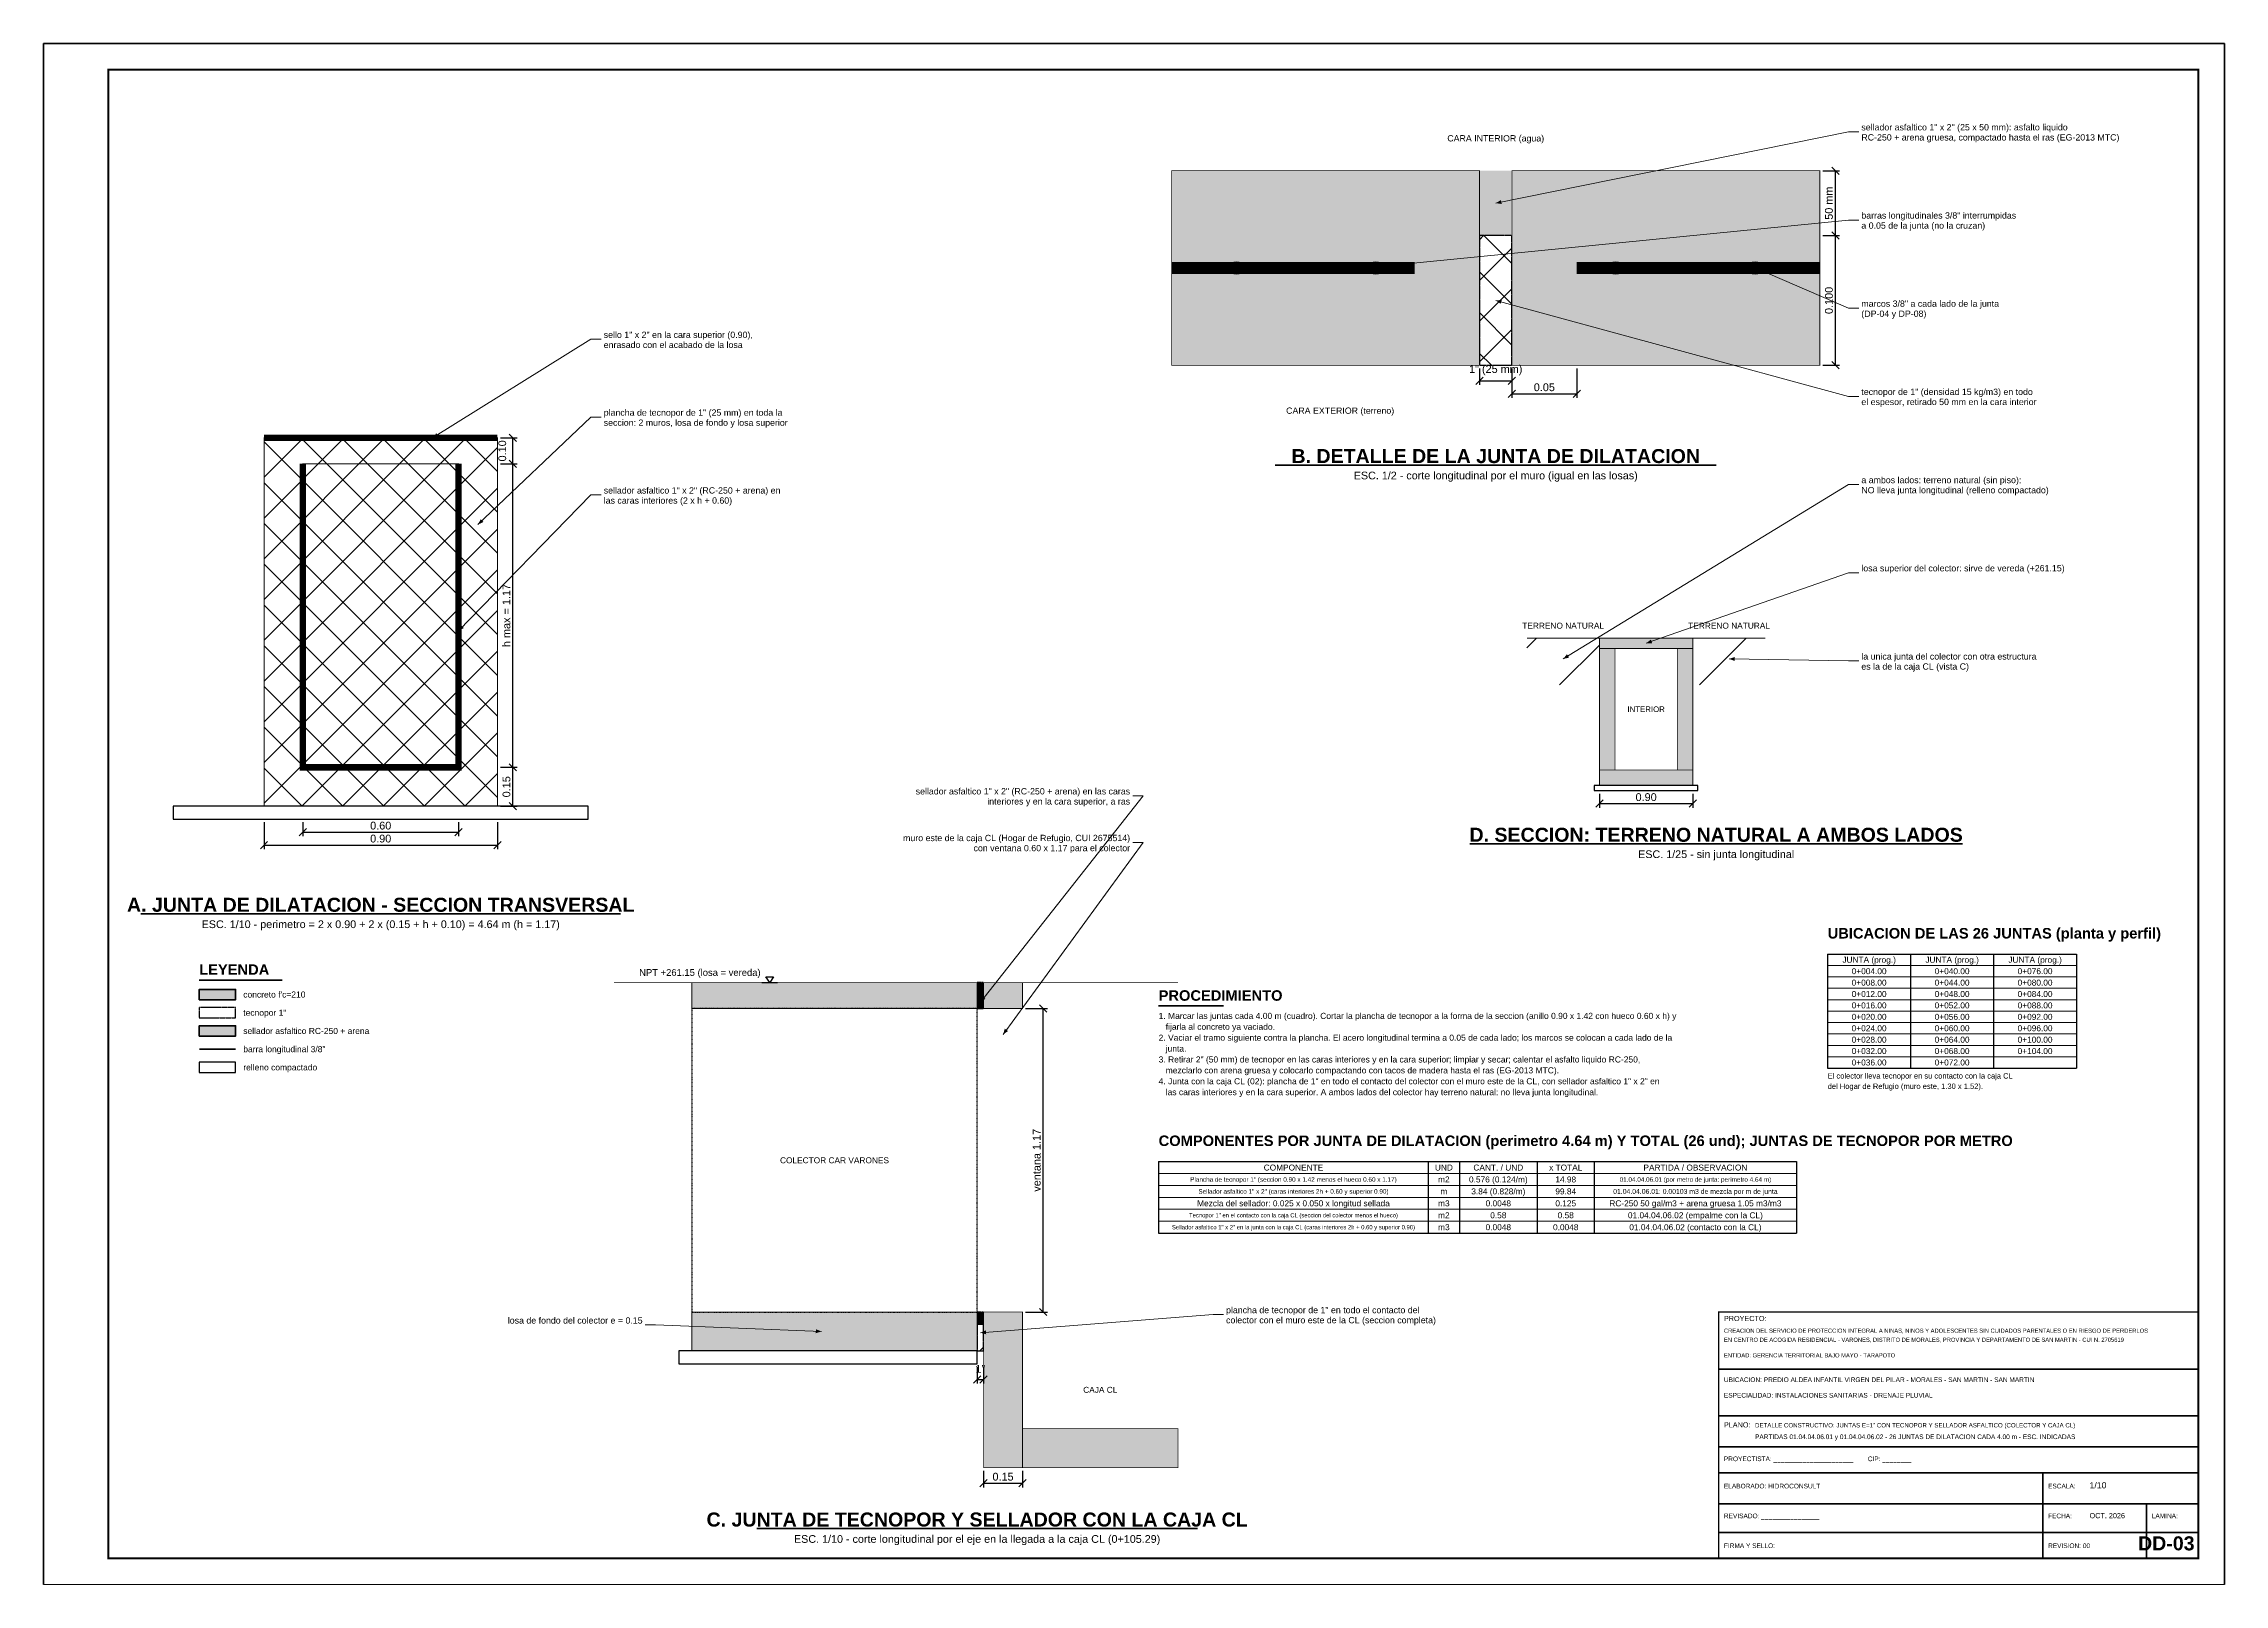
# Paper-space layout 'DD-03' of a CAD drawing. Header units: metres, sheet in millimetres. Extents: x 0 to 841, y 0 to 594.
# The model-space entities are those that its viewports show. They can reach past a viewport. Long polylines and large blocks are cut down to what shows.
import ezdxf
from ezdxf.enums import TextEntityAlignment as Align

# ---------------------------------------------------------------- set-up
doc = ezdxf.new("R2010")
doc.units = ezdxf.units.M
doc.header["$LTSCALE"] = 0.25
doc.linetypes.add('DASHED', pattern=[1.524, 1.27, -0.254])
doc.linetypes.add('HIDDEN', pattern=[0.375, 0.25, -0.125])
for name, color, linetype, lineweight in [('ACERO-LONG', 5, 'CONTINUOUS', 35), ('CONCRETO', 250, 'CONTINUOUS', 50), ('CONCRETO-OCULTO', 8, 'HIDDEN', 25), ('CORTES', 6, 'CONTINUOUS', 50), ('COTAS', 94, 'CONTINUOUS', 18), ('GRILLA', 9, 'CONTINUOUS', 13), ('LLAMADAS', 30, 'CONTINUOUS', 18), ('MARCO', 7, 'CONTINUOUS', 50), ('ROTULO', 7, 'CONTINUOUS', 35), ('TERRENO', 7, 'CONTINUOUS', 30), ('TITULOS', 160, 'CONTINUOUS', 35)]:
    doc.layers.add(name, color=color, linetype=linetype, lineweight=lineweight)
for name, color, linetype in [('ACERO-PUNTOS', 5, 'CONTINUOUS'), ('JUNTAS', 8, 'DASHED'), ('LEYENDA', 7, 'CONTINUOUS'), ('NIVELES', 7, 'CONTINUOUS'), ('RELLENO', 32, 'CONTINUOUS'), ('ROTULO-TEXTO', 7, 'CONTINUOUS'), ('SOLADO', 8, 'CONTINUOUS'), ('TERRENO-ACHURADO', 8, 'CONTINUOUS'), ('TEXTOS', 7, 'CONTINUOUS'), ('TEXTOS-NOTAS', 7, 'CONTINUOUS')]:
    doc.layers.add(name, color=color, linetype=linetype)
doc.layers.add('CONCRETO-ACHURADO', color=8, linetype='CONTINUOUS', true_color=0xe2e2e2)
doc.styles.get("Standard").update_dxf_attribs({"font": 'arial.ttf'})
doc.styles.add('TITULOS', font='arialbd.ttf')
doc.dimstyles.new('COT-10', dxfattribs={"dimscale": 0.01, "dimtxt": 3, "dimasz": 2.2, "dimexe": 1.6, "dimexo": 1.2, "dimgap": 1, "dimtad": 1, "dimzin": 0, "dimdsep": 46, "dimtxsty": 'Standard', "dimtsz": 1.4, "dimcen": 2.5, "dimclrd": 256, "dimclre": 256, "dimclrt": 7, "dimazin": 3, "dimtfac": 1, "dimtmove": 0, "dimatfit": 3})

# ---------------------------------------------------------------- blocks, each defined once
blk = doc.blocks.new('ACERO-38')
at = {"layer": 'ACERO-PUNTOS'}
h = blk.add_hatch(color=5, dxfattribs=at)
h.dxf.hatch_style = 1
h.paths.add_polyline_path([(-0.00475, 0, 1), (0.00475, 0, 1)])
at = {"layer": 'ACERO-PUNTOS', "color": 5}
blk.add_circle((0, 0), 0.00475, dxfattribs=at)
blk = doc.blocks.new('_OBLIQUE')
at = {"color": 0, "linetype": 'BYBLOCK'}
blk.add_line((-0.5, -0.5), (0.5, 0.5), dxfattribs=at)
blk = doc.blocks.new('*D242')
for p, q in [((349207.5375, 9281256.478), (349207.5375, 9281256.414)), ((349207.5375, 9281256.43), (349207.6625, 9281256.43)), ((349207.6625, 9281256.478), (349207.6625, 9281256.414))]:
    blk.add_line(p, q)
at = {"layer": 'Defpoints'}
for p in [(349207.5375, 9281256.49), (349207.6625, 9281256.49), (349207.5375, 9281256.43)]:
    blk.add_point(p, dxfattribs=at)
at = {"layer": 'COTAS', "xscale": 0.027999999999999997, "yscale": 0.027999999999999997}
for p in [(349207.5375, 9281256.43), (349207.6625, 9281256.43)]:
    blk.add_blockref('_OBLIQUE', p, dxfattribs=at)
at = {"layer": 'COTAS', "color": 7, "insert": (349207.6, 9281256.471), "char_height": 0.03, "attachment_point": 5}
blk.add_mtext('1" (25 mm)', dxfattribs=at)
blk = doc.blocks.new('*D243')
for p, q in [((349207.6625, 9281256.478), (349207.6625, 9281256.364)), ((349207.9125, 9281256.478), (349207.9125, 9281256.364)), ((349207.6625, 9281256.38), (349207.9125, 9281256.38))]:
    blk.add_line(p, q)
at = {"layer": 'Defpoints'}
for p in [(349207.6625, 9281256.49), (349207.9125, 9281256.49), (349207.6625, 9281256.38)]:
    blk.add_point(p, dxfattribs=at)
at = {"layer": 'COTAS', "xscale": 0.027999999999999997, "yscale": 0.027999999999999997}
for p in [(349207.6625, 9281256.38), (349207.9125, 9281256.38)]:
    blk.add_blockref('_OBLIQUE', p, dxfattribs=at)
at = {"layer": 'COTAS', "color": 7, "insert": (349207.7875, 9281256.405), "char_height": 0.03, "attachment_point": 5}
blk.add_mtext('0.05', dxfattribs=at)
blk = doc.blocks.new('SIMB-NIVEL')
at = {"layer": 'NIVELES'}
blk.add_line((-3, 0), (3, 0), dxfattribs=at)
blk.add_lwpolyline([(0, 0), (-1.5, 2.2), (1.5, 2.2)], close=True, dxfattribs=at)

msp = doc.modelspace()

# ---------------------------------------------------------------- hatches: boundary and pattern name
at = {"layer": 'CONCRETO-ACHURADO', "true_color": 0xe2e2e2}
h = msp.add_hatch(color=7, dxfattribs=at)
h.dxf.hatch_style = 1
h.paths.add_polyline_path([(349206.35, 9281256.49), (349207.5375, 9281256.49), (349207.5375, 9281257.24), (349206.35, 9281257.24)])
h = msp.add_hatch(color=7, dxfattribs=at)
h.dxf.hatch_style = 1
h.paths.add_polyline_path([(349207.6625, 9281256.49), (349208.85, 9281256.49), (349208.85, 9281257.24), (349207.6625, 9281257.24)])
h = msp.add_hatch(color=7, dxfattribs=at)
h.dxf.hatch_style = 1
h.paths.add_polyline_path([(349208, 9281255.398), (349208.36, 9281255.398), (349208.36, 9281255.438), (349208, 9281255.438)])
h = msp.add_hatch(color=7, dxfattribs=at)
h.dxf.hatch_style = 1
h.paths.add_polyline_path([(349208, 9281254.93), (349208.06, 9281254.93), (349208.06, 9281255.398), (349208, 9281255.398)])
h = msp.add_hatch(color=7, dxfattribs=at)
h.dxf.hatch_style = 1
h.paths.add_polyline_path([(349208.3, 9281254.93), (349208.36, 9281254.93), (349208.36, 9281255.398), (349208.3, 9281255.398)])
h = msp.add_hatch(color=7, dxfattribs=at)
h.dxf.hatch_style = 1
h.paths.add_polyline_path([(349208, 9281254.87), (349208.36, 9281254.87), (349208.36, 9281254.93), (349208, 9281254.93)])
h = msp.add_hatch(color=7, dxfattribs=at)
h.dxf.hatch_style = 1
h.paths.add_polyline_path([(349202.6, 9281254.044), (349202.74, 9281254.044), (349202.74, 9281254.084), (349202.6, 9281254.084)])
h = msp.add_hatch(color=7, dxfattribs=at)
h.dxf.hatch_style = 1
h.paths.add_polyline_path([(349204.5, 9281254.01), (349205.6, 9281254.01), (349205.6, 9281254.11), (349204.5, 9281254.11)])
h = msp.add_hatch(color=7, dxfattribs=at)
h.dxf.hatch_style = 1
h.paths.add_polyline_path([(349205.625, 9281254.01), (349205.775, 9281254.01), (349205.775, 9281254.11), (349205.625, 9281254.11)])
h = msp.add_hatch(color=7, dxfattribs=at)
h.dxf.hatch_style = 1
h.paths.add_polyline_path([(349204.5, 9281252.69), (349205.6, 9281252.69), (349205.6, 9281252.84), (349204.5, 9281252.84)])
h = msp.add_hatch(color=7, dxfattribs=at)
h.dxf.hatch_style = 1
h.paths.add_polyline_path([(349205.625, 9281252.24), (349205.775, 9281252.24), (349205.775, 9281252.84), (349205.625, 9281252.84)])
h = msp.add_hatch(color=7, dxfattribs=at)
h.dxf.hatch_style = 1
h.paths.add_polyline_path([(349205.775, 9281252.24), (349206.375, 9281252.24), (349206.375, 9281252.39), (349205.775, 9281252.39)])
at = {"layer": 'CORTES'}
h = msp.add_hatch(color=7, dxfattribs=at)
h.dxf.hatch_style = 1
h.paths.add_polyline_path([(349207.5375, 9281256.99), (349207.6625, 9281256.99), (349207.6625, 9281257.24), (349207.5375, 9281257.24)])
h = msp.add_hatch(color=7, dxfattribs=at)
h.dxf.hatch_style = 1
h.paths.add_polyline_path([(349205.6, 9281254.06), (349205.625, 9281254.06), (349205.625, 9281254.11), (349205.6, 9281254.11)])
h = msp.add_hatch(color=7, dxfattribs=at)
h.dxf.hatch_style = 1
h.paths.add_polyline_path([(349205.6, 9281254.01), (349205.625, 9281254.01), (349205.625, 9281254.06), (349205.6, 9281254.06)])
h = msp.add_hatch(color=7, dxfattribs=at)
h.dxf.hatch_style = 1
h.paths.add_polyline_path([(349202.6, 9281253.9036), (349202.74, 9281253.9036), (349202.74, 9281253.9436), (349202.6, 9281253.9436)])
h = msp.add_hatch(color=7, dxfattribs=at)
h.dxf.hatch_style = 1
h.paths.add_polyline_path([(349205.6, 9281252.79), (349205.625, 9281252.79), (349205.625, 9281252.84), (349205.6, 9281252.84)])
at = {"layer": 'JUNTAS'}
h = msp.add_hatch(dxfattribs=at)
h.set_pattern_fill('ANSI37', scale=0.035)
h.paths.add_polyline_path([(349207.5375, 9281256.49), (349207.6625, 9281256.49), (349207.6625, 9281256.99), (349207.5375, 9281256.99)])
h = msp.add_hatch(dxfattribs=at)
h.set_pattern_fill('ANSI37', scale=0.035)
h.paths.add_polyline_path([(349202.85, 9281254.79), (349203.75, 9281254.79), (349203.75, 9281256.21), (349202.85, 9281256.21)])
h.paths.add_polyline_path([(349203, 9281254.94), (349203.6, 9281254.94), (349203.6, 9281256.11), (349203, 9281256.11)], flags=0)
h = msp.add_hatch(dxfattribs=at)
h.set_pattern_fill('ANSI37', scale=0.035)
h.paths.add_polyline_path([(349205.6, 9281254.01), (349205.625, 9281254.01), (349205.625, 9281254.11), (349205.6, 9281254.11)])
h = msp.add_hatch(dxfattribs=at)
h.set_pattern_fill('ANSI37', scale=0.035)
h.paths.add_polyline_path([(349205.6, 9281252.69), (349205.625, 9281252.69), (349205.625, 9281252.84), (349205.6, 9281252.84)])
at = {"layer": 'TERRENO-ACHURADO'}
h = msp.add_hatch(dxfattribs=at)
h.set_pattern_fill('ANSI31', scale=0.06)
h.paths.add_polyline_path([(349207.72, 9281255.258), (349208, 9281255.258), (349208, 9281255.438), (349207.72, 9281255.438)])
h = msp.add_hatch(dxfattribs=at)
h.set_pattern_fill('ANSI31', scale=0.06)
h.paths.add_polyline_path([(349208.36, 9281255.258), (349208.64, 9281255.258), (349208.64, 9281255.438), (349208.36, 9281255.438)])

# ---------------------------------------------------------------- linework, layer by layer
at = {"layer": 'ACERO-LONG'}
for points, const_width in [([(349206.35, 9281256.865), (349207.2875, 9281256.865)], 0.0475), ([(349207.9125, 9281256.865), (349208.85, 9281256.865)], 0.0475), ([(349202.6, 9281253.8534), (349202.74, 9281253.8534)], 0.007)]:
    msp.add_lwpolyline(points, dxfattribs=dict(at, const_width=const_width))
at = {"layer": 'CONCRETO'}
for points, const_width in [([(349206.35, 9281256.49), (349207.5375, 9281256.49), (349207.5375, 9281257.24), (349206.35, 9281257.24)], 0.003), ([(349207.6625, 9281256.49), (349208.85, 9281256.49), (349208.85, 9281257.24), (349207.6625, 9281257.24)], 0.003), ([(349202.85, 9281254.79), (349203.75, 9281254.79), (349203.75, 9281256.21), (349202.85, 9281256.21)], 0.004), ([(349203, 9281254.94), (349203.6, 9281254.94), (349203.6, 9281256.11), (349203, 9281256.11)], 0.004), ([(349208, 9281255.398), (349208.36, 9281255.398), (349208.36, 9281255.438), (349208, 9281255.438)], 0.003), ([(349208, 9281254.93), (349208.06, 9281254.93), (349208.06, 9281255.398), (349208, 9281255.398)], 0.003), ([(349208.3, 9281254.93), (349208.36, 9281254.93), (349208.36, 9281255.398), (349208.3, 9281255.398)], 0.003), ([(349208, 9281254.87), (349208.36, 9281254.87), (349208.36, 9281254.93), (349208, 9281254.93)], 0.003), ([(349204.5, 9281254.01), (349205.6, 9281254.01), (349205.6, 9281254.11), (349204.5, 9281254.11)], 0.003), ([(349205.625, 9281254.01), (349205.775, 9281254.01), (349205.775, 9281254.11), (349205.625, 9281254.11)], 0.003), ([(349204.5, 9281252.69), (349205.6, 9281252.69), (349205.6, 9281252.84), (349204.5, 9281252.84)], 0.003), ([(349205.625, 9281252.24), (349205.775, 9281252.24), (349205.775, 9281252.84), (349205.625, 9281252.84)], 0.003), ([(349205.775, 9281252.24), (349206.375, 9281252.24), (349206.375, 9281252.39), (349205.775, 9281252.39)], 0.003)]:
    msp.add_lwpolyline(points, close=True, dxfattribs=dict(at, const_width=const_width))
msp.add_lwpolyline([(349202.6, 9281254.044), (349202.74, 9281254.044), (349202.74, 9281254.084), (349202.6, 9281254.084)], close=True, dxfattribs=at)
at = {"layer": 'CONCRETO-OCULTO'}
msp.add_lwpolyline([(349204.5, 9281252.84), (349205.6, 9281252.84), (349205.6, 9281254.01), (349204.5, 9281254.01)], close=True, dxfattribs=at)
at = {"layer": 'CORTES', "const_width": 0.025}
for points in [[(349202.85, 9281256.21), (349203.75, 9281256.21)], [(349203, 9281256.11), (349203, 9281254.94), (349203.6, 9281254.94), (349203.6, 9281256.11)]]:
    msp.add_lwpolyline(points, dxfattribs=at)
at = {"layer": 'CORTES'}
msp.add_lwpolyline([(349202.6, 9281253.9036), (349202.74, 9281253.9036), (349202.74, 9281253.9436), (349202.6, 9281253.9436)], close=True, dxfattribs=at)
at = {"layer": 'GRILLA'}
for p, q in [((349208.88, 9281254.176), (349209.84, 9281254.176)), ((349208.88, 9281254.132), (349209.84, 9281254.132)), ((349208.88, 9281254.088), (349209.84, 9281254.088)), ((349208.88, 9281254.044), (349209.84, 9281254.044)), ((349208.88, 9281254), (349209.84, 9281254)), ((349208.88, 9281253.956), (349209.84, 9281253.956)), ((349208.88, 9281253.912), (349209.84, 9281253.912)), ((349208.88, 9281253.868), (349209.84, 9281253.868)), ((349208.88, 9281253.824), (349209.84, 9281253.824)), ((349206.3, 9281253.374), (349208.76, 9281253.374)), ((349206.3, 9281253.328), (349208.76, 9281253.328)), ((349206.3, 9281253.282), (349208.76, 9281253.282)), ((349206.3, 9281253.236), (349208.76, 9281253.236)), ((349206.3, 9281253.19), (349208.76, 9281253.19))]:
    msp.add_line(p, q, dxfattribs=at)
at = {"layer": 'JUNTAS'}
for points in [[(349207.5375, 9281256.49), (349207.6625, 9281256.49), (349207.6625, 9281256.99), (349207.5375, 9281256.99)], [(349205.6, 9281254.01), (349205.625, 9281254.01), (349205.625, 9281254.11), (349205.6, 9281254.11)], [(349202.6, 9281253.9738), (349202.74, 9281253.9738), (349202.74, 9281254.0138), (349202.6, 9281254.0138)], [(349205.6, 9281252.69), (349205.625, 9281252.69), (349205.625, 9281252.84), (349205.6, 9281252.84)]]:
    msp.add_lwpolyline(points, close=True, dxfattribs=at)
at = {"layer": 'LLAMADAS'}
for p, q in [((349208.96, 9281257.39), (349207.6, 9281257.115)), ((349209, 9281257.39), (349208.96, 9281257.39)), ((349208.96, 9281257.05), (349207.1, 9281256.865)), ((349209, 9281257.05), (349208.96, 9281257.05)), ((349208.96, 9281256.71), (349208.6, 9281256.865)), ((349208.96, 9281256.37), (349207.6, 9281256.74)), ((349209, 9281256.71), (349208.96, 9281256.71)), ((349204.11, 9281256.59), (349203.5, 9281256.21)), ((349204.15, 9281256.59), (349204.11, 9281256.59)), ((349209, 9281256.37), (349208.96, 9281256.37)), ((349204.11, 9281256.29), (349203.675, 9281255.876)), ((349204.15, 9281256.29), (349204.11, 9281256.29)), ((349204.11, 9281255.99), (349203.6, 9281255.4665)), ((349204.15, 9281255.99), (349204.11, 9281255.99)), ((349208.96, 9281256.03), (349207.86, 9281255.358)), ((349209, 9281256.03), (349208.96, 9281256.03)), ((349208.96, 9281255.69), (349208.18, 9281255.418)), ((349209, 9281255.69), (349208.96, 9281255.69)), ((349208.96, 9281255.35), (349208.5, 9281255.358)), ((349209, 9281255.35), (349208.96, 9281255.35)), ((349206.24, 9281254.83), (349205.6125, 9281254.035)), ((349206.2, 9281254.83), (349206.24, 9281254.83)), ((349206.24, 9281254.65), (349205.7, 9281253.91)), ((349206.2, 9281254.65), (349206.24, 9281254.65)), ((349204.32, 9281252.79), (349204.36, 9281252.79)), ((349204.36, 9281252.79), (349205, 9281252.765)), ((349206.51, 9281252.83), (349205.6125, 9281252.76)), ((349206.55, 9281252.83), (349206.51, 9281252.83))]:
    msp.add_line(p, q, dxfattribs=at)
for points in [[(349207.6, 9281257.115), (349207.6231, 9281257.1118), (349207.62, 9281257.1269)], [(349207.1, 9281256.865), (349207.1227, 9281256.8595), (349207.1211, 9281256.8748)], [(349208.6, 9281256.865), (349208.6172, 9281256.8492), (349208.6233, 9281256.8634)], [(349207.6, 9281256.74), (349207.6192, 9281256.7268), (349207.6232, 9281256.7417)], [(349203.5, 9281256.21), (349203.5227, 9281256.2151), (349203.5146, 9281256.2282)], [(349203.675, 9281255.876), (349203.6962, 9281255.8856), (349203.6856, 9281255.8967)], [(349203.6, 9281255.4665), (349203.6209, 9281255.4769), (349203.6098, 9281255.4876)], [(349208.18, 9281255.418), (349208.2033, 9281255.418), (349208.1982, 9281255.4325)], [(349207.86, 9281255.358), (349207.8828, 9281255.3629), (349207.8748, 9281255.376)], [(349208.5, 9281255.358), (349208.5219, 9281255.3499), (349208.5221, 9281255.3653)], [(349205.6125, 9281254.035), (349205.6322, 9281254.0475), (349205.6201, 9281254.057)], [(349205.7, 9281253.91), (349205.7192, 9281253.9232), (349205.7067, 9281253.9323)], [(349205, 9281252.765), (349204.9783, 9281252.7736), (349204.9777, 9281252.7582)], [(349205.6125, 9281252.76), (349205.635, 9281252.754), (349205.6338, 9281252.7694)]]:
    msp.add_solid(points, dxfattribs=at)
at = {"layer": 'MARCO'}
msp.add_lwpolyline([(349202, 9281251.79), (349210.41, 9281251.79), (349210.41, 9281257.73), (349202, 9281257.73)], close=True, dxfattribs=at)
at = {"layer": 'MARCO', "const_width": 0.008}
msp.add_lwpolyline([(349202.25, 9281251.89), (349210.31, 9281251.89), (349210.31, 9281257.63), (349202.25, 9281257.63)], close=True, dxfattribs=at)
at = {"layer": 'RELLENO'}
msp.add_lwpolyline([(349202.6, 9281253.7632), (349202.74, 9281253.7632), (349202.74, 9281253.8032), (349202.6, 9281253.8032)], close=True, dxfattribs=at)
at = {"layer": 'ROTULO'}
for p, q in [((349208.46, 9281252.62), (349210.31, 9281252.62)), ((349208.46, 9281252.44), (349210.31, 9281252.44)), ((349208.46, 9281252.32), (349210.31, 9281252.32)), ((349208.46, 9281252.22), (349210.31, 9281252.22)), ((349209.71, 9281252.22), (349209.71, 9281251.89)), ((349208.46, 9281252.1), (349210.31, 9281252.1)), ((349210.11, 9281252.1), (349210.11, 9281251.89)), ((349208.46, 9281251.99), (349210.31, 9281251.99))]:
    msp.add_line(p, q, dxfattribs=at)
at = {"layer": 'ROTULO', "const_width": 0.005}
msp.add_lwpolyline([(349208.46, 9281251.89), (349210.31, 9281251.89), (349210.31, 9281252.84), (349208.46, 9281252.84)], close=True, dxfattribs=at)
at = {"layer": 'SOLADO'}
for points in [[(349207.98, 9281254.85), (349208.38, 9281254.85), (349208.38, 9281254.87), (349207.98, 9281254.87)], [(349202.5, 9281254.74), (349204.1, 9281254.74), (349204.1, 9281254.79), (349202.5, 9281254.79)], [(349204.45, 9281252.64), (349205.6, 9281252.64), (349205.6, 9281252.69), (349204.45, 9281252.69)]]:
    msp.add_lwpolyline(points, close=True, dxfattribs=at)
at = {"layer": 'TERRENO'}
for points, const_width in [([(349207.72, 9281255.438), (349208, 9281255.438)], 0.003), ([(349208.36, 9281255.438), (349208.64, 9281255.438)], 0.003), ([(349204.2, 9281254.11), (349205.6, 9281254.11)], 0.002), ([(349205.775, 9281254.11), (349206.375, 9281254.11)], 0.002)]:
    msp.add_lwpolyline(points, dxfattribs=dict(at, const_width=const_width))
at = {"layer": 'TEXTOS'}
for p, q in [((349208.88, 9281254.22), (349209.84, 9281254.22)), ((349208.88, 9281254.22), (349208.88, 9281253.78)), ((349209.2, 9281254.22), (349209.2, 9281253.78)), ((349209.52, 9281254.22), (349209.52, 9281253.78)), ((349209.84, 9281254.22), (349209.84, 9281253.78)), ((349208.88, 9281253.78), (349209.84, 9281253.78)), ((349206.3, 9281253.42), (349208.76, 9281253.42)), ((349206.3, 9281253.42), (349206.3, 9281253.144)), ((349207.34, 9281253.42), (349207.34, 9281253.144)), ((349207.46, 9281253.42), (349207.46, 9281253.144)), ((349207.76, 9281253.42), (349207.76, 9281253.144)), ((349207.98, 9281253.42), (349207.98, 9281253.144)), ((349208.76, 9281253.42), (349208.76, 9281253.144)), ((349206.3, 9281253.144), (349208.76, 9281253.144))]:
    msp.add_line(p, q, dxfattribs=at)
at = {"layer": 'TITULOS'}
for p, q in [((349206.75, 9281256.105), (349208.45, 9281256.105)), ((349207.5, 9281254.645), (349209.4, 9281254.645)), ((349202.375, 9281254.375), (349204.225, 9281254.375)), ((349202.6, 9281254.12), (349202.92, 9281254.12)), ((349206.3, 9281254.02), (349206.55, 9281254.02)), ((349204.75, 9281252.005), (349206.45, 9281252.005))]:
    msp.add_line(p, q, dxfattribs=at)

# ---------------------------------------------------------------- block references
at = {"xscale": 5, "yscale": 5}
for p in [(349206.6, 9281256.865), (349207.1375, 9281256.865), (349208.0625, 9281256.865), (349208.6, 9281256.865)]:
    msp.add_blockref('ACERO-38', p, dxfattribs=at)
at = {"layer": 'NIVELES', "xscale": 0.01, "yscale": 0.01}
msp.add_blockref('SIMB-NIVEL', (349204.8, 9281254.11), dxfattribs=at)

# ---------------------------------------------------------------- texts
at = {"layer": 'LEYENDA'}
for s, p in [("concreto f'c=210", (349202.77, 9281254.064)), ('tecnopor 1"', (349202.77, 9281253.9938)), ('sellador asfaltico RC-250 + arena', (349202.77, 9281253.9236)), ('barra longitudinal 3/8"', (349202.77, 9281253.8534)), ('relleno compactado', (349202.77, 9281253.7832))]:
    msp.add_text(s, height=0.0234, dxfattribs=at).set_placement(p, align=Align.MIDDLE_LEFT)
at = {"layer": 'NIVELES'}
msp.add_text('NPT +261.15 (losa = vereda)', height=0.026, dxfattribs=at).set_placement((349204.765, 9281254.136), align=Align.RIGHT)
at = {"layer": 'ROTULO-TEXTO'}
for s, height, p in [('PROYECTO:', 0.02, (349208.48, 9281252.805)), ('CREACION DEL SERVICIO DE PROTECCION INTEGRAL A NINAS, NINOS Y ADOLESCENTES SIN CUIDADOS PARENTALES O EN RIESGO DE PERDERLOS', 0.016, (349208.48, 9281252.76)), ('EN CENTRO DE ACOGIDA RESIDENCIAL - VARONES, DISTRITO DE MORALES, PROVINCIA Y DEPARTAMENTO DE SAN MARTIN - CUI N. 2705619', 0.016, (349208.48, 9281252.725)), ('ENTIDAD: GERENCIA TERRITORIAL BAJO MAYO - TARAPOTO', 0.016, (349208.48, 9281252.665)), ('UBICACION: PREDIO ALDEA INFANTIL VIRGEN DEL PILAR - MORALES - SAN MARTIN - SAN MARTIN', 0.018, (349208.48, 9281252.57)), ('ESPECIALIDAD: INSTALACIONES SANITARIAS - DRENAJE PLUVIAL', 0.018, (349208.48, 9281252.51)), ('PLANO:', 0.02, (349208.48, 9281252.395)), ('DETALLE CONSTRUCTIVO: JUNTAS E=1" CON TECNOPOR Y SELLADOR ASFALTICO (COLECTOR Y CAJA CL)', 0.016909, (349208.6, 9281252.395)), ('PARTIDAS 01.04.04.06.01 y 01.04.04.06.02 - 26 JUNTAS DE DILATACION CADA 4.00 m - ESC. INDICADAS', 0.018, (349208.6, 9281252.35)), ('PROYECTISTA: ______________________        CIP: ________', 0.018, (349208.48, 9281252.265)), ('ELABORADO: HIDROCONSULT', 0.018, (349208.48, 9281252.16)), ('ESCALA:', 0.018, (349209.73, 9281252.16)), ('1/10', 0.024, (349209.89, 9281252.16)), ('REVISADO: ________________', 0.018, (349208.48, 9281252.045)), ('FECHA:', 0.018, (349209.73, 9281252.045)), ('OCT. 2026', 0.02, (349209.89, 9281252.045)), ('LAMINA:', 0.018, (349210.13, 9281252.045)), ('FIRMA Y SELLO:', 0.018, (349208.48, 9281251.93)), ('REVISION: 00', 0.018, (349209.73, 9281251.93))]:
    msp.add_text(s, height=height, dxfattribs=at).set_placement(p)
at = {"layer": 'TEXTOS'}
for s, p in [('sellador asfaltico 1" x 2" (25 x 50 mm): asfalto liquido', (349209.01, 9281257.3954)), ('RC-250 + arena gruesa, compactado hasta el ras (EG-2013 MTC)', (349209.01, 9281257.3565)), ('barras longitudinales 3/8" interrumpidas', (349209.01, 9281257.0554)), ('a 0.05 de la junta (no la cruzan)', (349209.01, 9281257.0165)), ('(DP-04 y DP-08)', (349209.01, 9281256.6765)), ('marcos 3/8" a cada lado de la junta', (349209.01, 9281256.7154)), ('sello 1" x 2" en la cara superior (0.90),', (349204.16, 9281256.5954)), ('enrasado con el acabado de la losa', (349204.16, 9281256.5565)), ('plancha de tecnopor de 1" (25 mm) en toda la', (349204.16, 9281256.2954)), ('tecnopor de 1" (densidad 15 kg/m3) en todo', (349209.01, 9281256.3754)), ('el espesor, retirado 50 mm en la cara interior', (349209.01, 9281256.3365)), ('seccion: 2 muros, losa de fondo y losa superior', (349204.16, 9281256.2565)), ('sellador asfaltico 1" x 2" (RC-250 + arena) en', (349204.16, 9281255.9954)), ('a ambos lados: terreno natural (sin piso):', (349209.01, 9281256.0354)), ('NO lleva junta longitudinal (relleno compactado)', (349209.01, 9281255.9965)), ('las caras interiores (2 x h + 0.60)', (349204.16, 9281255.9565)), ('losa superior del colector: sirve de vereda (+261.15)', (349209.01, 9281255.6954)), ('es la de la caja CL (vista C)', (349209.01, 9281255.3165)), ('la unica junta del colector con otra estructura', (349209.01, 9281255.3554)), ('colector con el muro este de la CL (seccion completa)', (349206.56, 9281252.7965)), ('plancha de tecnopor de 1" en todo el contacto del', (349206.56, 9281252.8354))]:
    msp.add_text(s, height=0.0243, dxfattribs=at).set_placement(p)
for s, height, p in [('CARA INTERIOR (agua)', 0.0243, (349207.6, 9281257.365)), ('CARA EXTERIOR (terreno)', 0.0243, (349207, 9281256.315)), ('ESC. 1/2 - corte longitudinal por el muro (igual en las losas)', 0.0297, (349207.6, 9281256.065)), ('TERRENO NATURAL', 0.02295, (349207.86, 9281255.486)), ('TERRENO NATURAL', 0.02295, (349208.5, 9281255.486)), ('INTERIOR', 0.0216, (349208.18, 9281255.164)), ('ESC. 1/25 - sin junta longitudinal', 0.0297, (349208.45, 9281254.605)), ('ESC. 1/10 - perimetro = 2 x 0.90 + 2 x (0.15 + h + 0.10) = 4.64 m (h = 1.17)', 0.0297, (349203.3, 9281254.335)), ('JUNTA (prog.)', 0.02295, (349209.04, 9281254.198)), ('0+004.00', 0.02295, (349209.04, 9281254.154)), ('JUNTA (prog.)', 0.02295, (349209.36, 9281254.198)), ('0+040.00', 0.02295, (349209.36, 9281254.154)), ('JUNTA (prog.)', 0.02295, (349209.68, 9281254.198)), ('0+076.00', 0.02295, (349209.68, 9281254.154)), ('0+008.00', 0.02295, (349209.04, 9281254.11)), ('0+012.00', 0.02295, (349209.04, 9281254.066)), ('0+044.00', 0.02295, (349209.36, 9281254.11)), ('0+048.00', 0.02295, (349209.36, 9281254.066)), ('0+080.00', 0.02295, (349209.68, 9281254.11)), ('0+084.00', 0.02295, (349209.68, 9281254.066)), ('0+016.00', 0.02295, (349209.04, 9281254.022)), ('0+020.00', 0.02295, (349209.04, 9281253.978)), ('0+052.00', 0.02295, (349209.36, 9281254.022)), ('0+056.00', 0.02295, (349209.36, 9281253.978)), ('0+088.00', 0.02295, (349209.68, 9281254.022)), ('0+092.00', 0.02295, (349209.68, 9281253.978)), ('0+024.00', 0.02295, (349209.04, 9281253.934)), ('0+028.00', 0.02295, (349209.04, 9281253.89)), ('0+060.00', 0.02295, (349209.36, 9281253.934)), ('0+064.00', 0.02295, (349209.36, 9281253.89)), ('0+096.00', 0.02295, (349209.68, 9281253.934)), ('0+100.00', 0.02295, (349209.68, 9281253.89)), ('0+032.00', 0.02295, (349209.04, 9281253.846)), ('0+036.00', 0.02295, (349209.04, 9281253.802)), ('0+068.00', 0.02295, (349209.36, 9281253.846)), ('0+072.00', 0.02295, (349209.36, 9281253.802)), ('0+104.00', 0.02295, (349209.68, 9281253.846)), ('COLECTOR CAR VARONES', 0.02295, (349205.05, 9281253.425)), ('COMPONENTE', 0.02295, (349206.82, 9281253.397)), ('UND', 0.02295, (349207.4, 9281253.397)), ('CANT. / UND', 0.02295, (349207.61, 9281253.397)), ('x TOTAL', 0.02295, (349207.87, 9281253.397)), ('PARTIDA / OBSERVACION', 0.02295, (349208.37, 9281253.397)), ('Plancha de tecnopor 1" (seccion 0.90 x 1.42 menos el hueco 0.60 x 1.17)', 0.01755, (349206.82, 9281253.351)), ('Sellador asfaltico 1" x 2" (caras interiores 2h + 0.60 y superior 0.90)', 0.01755, (349206.82, 9281253.305)), ('m2', 0.02295, (349207.4, 9281253.351)), ('m', 0.0229, (349207.4, 9281253.305)), ('0.576 (0.124/m)', 0.02295, (349207.61, 9281253.351)), ('3.84 (0.828/m)', 0.02295, (349207.61, 9281253.305)), ('99.84', 0.02295, (349207.87, 9281253.305)), ('14.98', 0.02295, (349207.87, 9281253.351)), ('01.04.04.06.01: 0.00103 m3 de mezcla por m de junta', 0.0189, (349208.37, 9281253.305)), ('01.04.04.06.01 (por metro de junta: perimetro 4.64 m)', 0.01755, (349208.37, 9281253.351)), ('Tecnopor 1" en el contacto con la caja CL (seccion del colector menos el hueco)', 0.0162, (349206.82, 9281253.213)), ('Mezcla del sellador: 0.025 x 0.050 x longitud sellada', 0.02295, (349206.82, 9281253.259)), ('m3', 0.02295, (349207.4, 9281253.259)), ('m2', 0.02295, (349207.4, 9281253.213)), ('0.0048', 0.02295, (349207.61, 9281253.259)), ('0.58', 0.02295, (349207.61, 9281253.213)), ('0.125', 0.02295, (349207.87, 9281253.259)), ('0.58', 0.02295, (349207.87, 9281253.213)), ('RC-250 50 gal/m3 + arena gruesa 1.05 m3/m3', 0.02295, (349208.37, 9281253.259)), ('01.04.04.06.02 (empalme con la CL)', 0.02295, (349208.37, 9281253.213)), ('Sellador asfaltico 1" x 2" en la junta con la caja CL (caras interiores 2h + 0.60 y superior 0.90)', 0.0162, (349206.82, 9281253.167)), ('m3', 0.02295, (349207.4, 9281253.167)), ('0.0048', 0.02295, (349207.61, 9281253.167)), ('0.0048', 0.02295, (349207.87, 9281253.167)), ('01.04.04.06.02 (contacto con la CL)', 0.02295, (349208.37, 9281253.167)), ('CAJA CL', 0.02295, (349206.075, 9281252.54)), ('ESC. 1/10 - corte longitudinal por el eje en la llegada a la caja CL (0+105.29)', 0.0297, (349205.6, 9281251.965))]:
    msp.add_text(s, height=height, dxfattribs=at).set_placement(p, align=Align.MIDDLE_CENTER)
for s, p in [('sellador asfaltico 1" x 2" (RC-250 + arena) en las caras', (349206.19, 9281254.8354)), ('interiores y en la cara superior, a ras', (349206.19, 9281254.7965)), ('muro este de la caja CL (Hogar de Refugio, CUI 2675514)', (349206.19, 9281254.6554)), ('con ventana 0.60 x 1.17 para el colector', (349206.19, 9281254.6165)), ('losa de fondo del colector e = 0.15', (349204.31, 9281252.7954))]:
    msp.add_text(s, height=0.0243, dxfattribs=at).set_placement(p, align=Align.RIGHT)
at = {"layer": 'TEXTOS-NOTAS'}
for s, height, p in [('1. Marcar las juntas cada 4.00 m (cuadro). Cortar la plancha de tecnopor a la forma de la seccion (anillo 0.90 x 1.42 con hueco 0.60 x h) y', 0.0234, (349206.3, 9281253.97)), ('2. Vaciar el tramo siguiente contra la plancha. El acero longitudinal termina a 0.05 de cada lado; los marcos se colocan a cada lado de la', 0.0234, (349206.3, 9281253.886)), ('   fijarla al concreto ya vaciado.', 0.0234, (349206.3, 9281253.928)), ('3. Retirar 2" (50 mm) de tecnopor en las caras interiores y en la cara superior; limpiar y secar; calentar el asfalto liquido RC-250,', 0.0234, (349206.3, 9281253.802)), ('   junta.', 0.0234, (349206.3, 9281253.844)), ('4. Junta con la caja CL (02): plancha de 1" en todo el contacto del colector con el muro este de la CL, con sellador asfaltico 1" x 2" en', 0.0234, (349206.3, 9281253.718)), ('   mezclarlo con arena gruesa y colocarlo compactando con tacos de madera hasta el ras (EG-2013 MTC).', 0.0234, (349206.3, 9281253.76)), ('del Hogar de Refugio (muro este, 1.30 x 1.52).', 0.0208, (349208.88, 9281253.7)), ('El colector lleva tecnopor en su contacto con la caja CL', 0.0208, (349208.88, 9281253.74)), ('   las caras interiores y en la cara superior. A ambos lados del colector hay terreno natural: no lleva junta longitudinal.', 0.0234, (349206.3, 9281253.676))]:
    msp.add_text(s, height=height, dxfattribs=at).set_placement(p)
at = {"layer": 'TITULOS', "style": 'TITULOS'}
for s, p in [('B. DETALLE DE LA JUNTA DE DILATACION', (349207.6, 9281256.14)), ('D. SECCION: TERRENO NATURAL A AMBOS LADOS', (349208.45, 9281254.68)), ('A. JUNTA DE DILATACION - SECCION TRANSVERSAL', (349203.3, 9281254.41)), ('C. JUNTA DE TECNOPOR Y SELLADOR CON LA CAJA CL', (349205.6, 9281252.04))]:
    msp.add_text(s, height=0.054, dxfattribs=at).set_placement(p, align=Align.MIDDLE_CENTER)
for s, p in [('UBICACION DE LAS 26 JUNTAS (planta y perfil)', (349208.88, 9281254.28)), ('LEYENDA', (349202.6, 9281254.14)), ('PROCEDIMIENTO', (349206.3, 9281254.04)), ('COMPONENTES POR JUNTA DE DILATACION (perimetro 4.64 m) Y TOTAL (26 und); JUNTAS DE TECNOPOR POR METRO', (349206.3, 9281253.48))]:
    msp.add_text(s, height=0.0405, dxfattribs=at).set_placement(p)
msp.add_text('DD-03', height=0.054, dxfattribs=at).set_placement((349210.295, 9281251.905), align=Align.BOTTOM_RIGHT)

# ---------------------------------------------------------------- dimensions: what is measured, and where the dimension line sits
at = {"layer": 'COTAS'}
for base, p1, p2, text in [((349208.91, 9281256.99), (349208.85, 9281256.99), (349208.85, 9281257.24), '50 mm'), ((349208.91, 9281256.49), (349208.85, 9281256.49), (349208.85, 9281256.99), '0.100'), ((349203.81, 9281256.11), (349203.75, 9281256.11), (349203.75, 9281256.21), '0.10'), ((349203.81, 9281254.94), (349203.75, 9281254.94), (349203.75, 9281256.11), 'h max = 1.17'), ((349203.81, 9281254.79), (349203.75, 9281254.79), (349203.75, 9281254.94), '0.15'), ((349205.855, 9281252.84), (349205.775, 9281252.84), (349205.775, 9281254.01), 'ventana 1.17')]:
    msp.add_linear_dim(base=base, p1=p1, p2=p2, angle=90, text=text, dimstyle='COT-10', dxfattribs=at).render()
for base, p1, p2, text, picture, middle in [((349207.5375, 9281256.43), (349207.5375, 9281256.49), (349207.6625, 9281256.49), '1" (25 mm)', '*D242', (349207.6, 9281256.471)), ((349207.6625, 9281256.38), (349207.6625, 9281256.49), (349207.9125, 9281256.49), '0.05', '*D243', (349207.7875, 9281256.405))]:
    dim = msp.add_linear_dim(base=base, p1=p1, p2=p2, text=text, dimstyle='COT-10', dxfattribs=at)
    dim.commit()
    dim.dimension.update_dxf_attribs({"geometry": picture, "text_midpoint": middle})
for base, p1, p2, text in [((349208, 9281254.8), (349208, 9281254.85), (349208.36, 9281254.85), '0.90'), ((349202.85, 9281254.64), (349202.85, 9281254.74), (349203.75, 9281254.74), '0.90'), ((349203, 9281254.69), (349203, 9281254.74), (349203.6, 9281254.74), '0.60'), ((349205.6, 9281252.58), (349205.6, 9281252.64), (349205.625, 9281252.64), '1"'), ((349205.625, 9281252.18), (349205.625, 9281252.24), (349205.775, 9281252.24), '0.15')]:
    msp.add_linear_dim(base=base, p1=p1, p2=p2, text=text, dimstyle='COT-10', dxfattribs=at).render()

psp = doc.layouts.new('DD-03')

# ---------------------------------------------------------------- viewports
at = {"layer": 'MARCO'}
psp.add_viewport(center=(420.5, 297), size=(841, 594), view_center_point=(349206.205, 9281254.76), view_height=5.94, dxfattribs=at)

doc.saveas('drawing.dxf')
